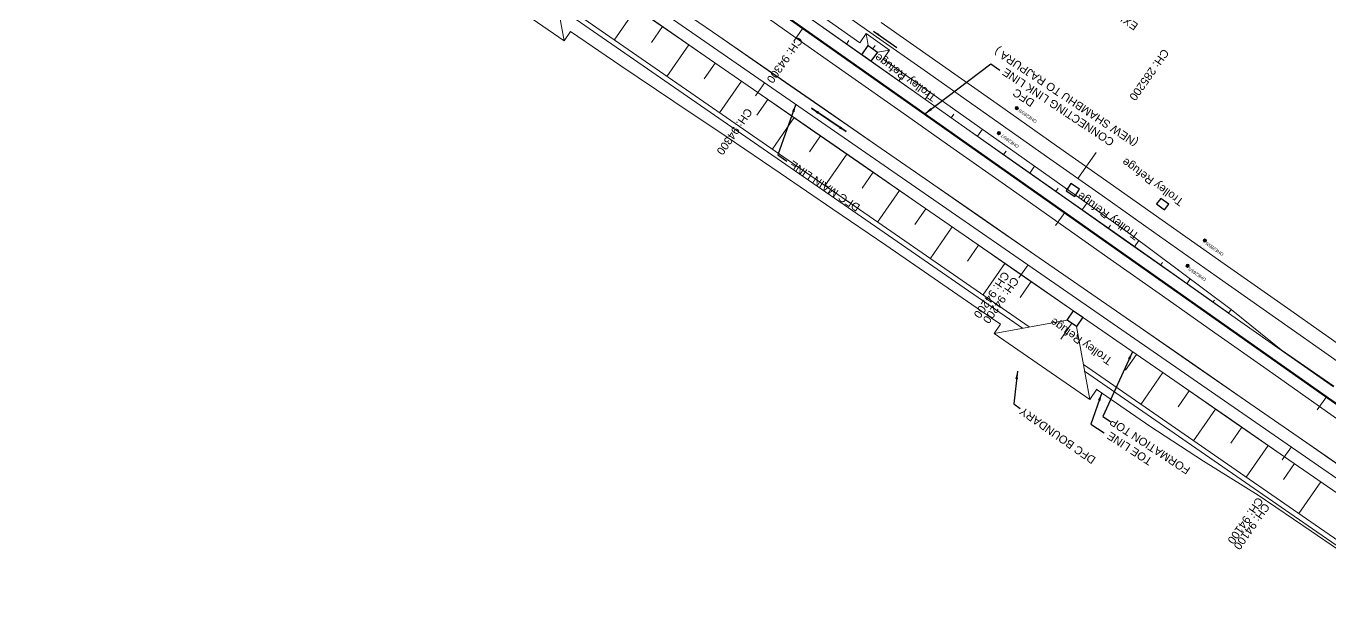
# Model space of a CAD drawing. Header units: metres. Extents: x 644418 to 1306172, y 3366650 to 6747308.
# Drawn here: x 656391.2 to 656798.5, y 3370868 to 3371051.1 of the extents above; entities that cross this region are included whole.
import ezdxf
from ezdxf.enums import TextEntityAlignment as Align

# ---------------------------------------------------------------- set-up
doc = ezdxf.new("R2010")
doc.units = ezdxf.units.M
doc.header["$MEASUREMENT"] = 0
doc.linetypes.add('CENTER', pattern=[2, 1.25, -0.25, 0.25, -0.25])
for name, color, linetype in [('C-ROAD-CNTR-N', 92, 'Continuous'), ('DFCC Boundary', 6, 'CENTER'), ('PROPOSED DFCC FORMATION LINE', 187, 'Continuous'), ('PROPOSED FORMATION LINE - Connecting line', 187, 'Continuous'), ('PROPOSED FORMATION LINE - PLAN', 187, 'Continuous'), ('Side Details', 251, 'Continuous'), ('Trolley Refuse', 10, 'Continuous'), ('TROLLEY_STAND', 7, 'Continuous')]:
    doc.layers.add(name, color=color, linetype=linetype)
for name, color, linetype, lineweight in [('Existing Chainage', 7, 'Continuous', 0), ('Existing IR Track', 143, 'Continuous', 0), ('Existing Railway Boundary', 7, 'CENTER', 0), ('flow direction', 7, 'Continuous', 0), ('OHE MAST', 8, 'Continuous', 0), ('OHE MAST TEXT', 8, 'Continuous', 0), ('PROP-DFC Connecting line', 1, 'Continuous', 0), ('Proposed Chainage', 10, 'Continuous', 0), ('Proposed Chainages Connecting line', 10, 'Continuous', 0), ('PROPOSED DFC TRACK', 1, 'Continuous', 0), ('PROPOSED DFCC TOE LINE', 239, 'Continuous', 0), ('PROPOSED DFCC TOE LINE - Connecting line', 239, 'Continuous', 0), ('PROPOSED DFCC TOE SLOPES', 239, 'Continuous', 0), ('PROPOSED DFCC TOE SLOPES - Connecting line', 239, 'Continuous', 0), ('PROPOSED DFCC TRACK', 1, 'Continuous', 0)]:
    doc.layers.add(name, color=color, linetype=linetype, lineweight=lineweight)
doc.styles.get("Standard").update_dxf_attribs({"font": 'arial.ttf'})
doc.styles.add('Style-Arial', font='arial.ttf')
doc.dimstyles.new('ISO-25', dxfattribs={"dimtxt": 2.5, "dimasz": 2.5, "dimexe": 1.25, "dimexo": 0.625, "dimtad": 1, "dimtxsty": 'Standard', "dimcen": 2.5, "dimadec": 0, "dimazin": 0, "dimtfac": 1, "dimtmove": 0, "dimatfit": 3, "dimfxl": 1, "dimarcsym": 0})

# ---------------------------------------------------------------- blocks, each defined once
blk = doc.blocks.new('OHE MAST')
h = blk.add_hatch(color=256)
edge = h.paths.add_edge_path()
edge.add_arc((0, 0), 0.514, 0, 360)
at = {"const_width": 0.01, "flags": 128}
for points in [[(1.5, 3.5), (1.5, 2), (-1.5, 2), (-1.5, 3.5)], [(0, 2), (0, 0)]]:
    blk.add_lwpolyline(points, dxfattribs=at)
blk.add_circle((0, 0), 0.514)

msp = doc.modelspace()

# ---------------------------------------------------------------- linework, layer by layer
at = {"layer": 'C-ROAD-CNTR-N', "color": 4, "linetype": 'Continuous', "lineweight": 50, "flags": 128}
msp.add_lwpolyline([(657778.5108, 3370245.3088), (656518.9277, 3371131.4062)], dxfattribs=at)
at = {"layer": 'Existing Chainage', "color": 0, "linetype": 'Continuous', "lineweight": 13, "flags": 128}
msp.add_lwpolyline([(656725.552, 3371011.7103), (656719.8009, 3371003.5295)], dxfattribs=at)
at = {"layer": 'Existing IR Track', "flags": 128}
for points in [[(656639.0451, 3371060.3963), (656655.8743, 3371048.5512), (656672.8153, 3371036.6274), (656692.0041, 3371023.104), (656711.0077, 3371009.7113), (656727.3357, 3370998.2326), (656743.5287, 3370986.8489), (656763.0167, 3370973.137), (656782.6234, 3370959.3416), (656804.6053, 3370943.8932)], [(656658.3669, 3371052.2687), (656675.3634, 3371040.3522), (656694.5292, 3371026.8725), (656713.1022, 3371013.8099), (656729.8702, 3371002.0161), (656746.0871, 3370990.6098), (656765.548, 3370976.9163), (656785.2589, 3370963.047), (656807.1258, 3370947.6562)]]:
    msp.add_lwpolyline(points, dxfattribs=at)
at = {"layer": 'PROP-DFC Connecting line', "color": 12, "linetype": 'Continuous', "lineweight": 0, "flags": 128}
msp.add_lwpolyline([(657778.5107, 3370245.3088), (656518.9277, 3371131.4062), (656516.8829, 3371132.8447), (656514.8383, 3371134.2832), (656512.7938, 3371135.722), (656510.7496, 3371137.1611), (656508.7056, 3371138.6006), (656506.662, 3371140.0406), (656504.6189, 3371141.4813), (656502.5763, 3371142.9228, -0.00414041), (656421.8767, 3371200.9022), (656419.8588, 3371202.3781), (656417.8415, 3371203.8547), (656415.8246, 3371205.3319), (656413.8081, 3371206.8097), (656411.792, 3371208.2878), (656409.776, 3371209.7663), (656407.7602, 3371211.245), (656405.7445, 3371212.7239), (655825.4894, 3371638.4289)], format="xyb", dxfattribs=at)
at = {"layer": 'Proposed Chainage', "lineweight": 0, "flags": 128}
for points in [[(656619.098, 3371029.396), (656621.9402, 3371033.5096)], [(656701.3698, 3370972.551), (656704.212, 3370976.6646)], [(656783.6416, 3370915.706), (656786.4838, 3370919.8196)]]:
    msp.add_lwpolyline(points, dxfattribs=at)
at = {"layer": 'Proposed Chainages Connecting line', "lineweight": 0, "flags": 128}
for points in [[(656631.0049, 3371046.4483), (656633.8817, 3371050.5378)], [(656712.794, 3370988.911), (656715.6708, 3370993.0004)], [(656794.583, 3370931.3736), (656797.4599, 3370935.4631)]]:
    msp.add_lwpolyline(points, dxfattribs=at)
at = {"layer": 'PROPOSED DFCC FORMATION LINE', "lineweight": 0, "flags": 128}
for points in [[(656805.0699, 3370911.5358), (656788.6155, 3370922.9048), (656772.1611, 3370934.2738), (656755.7068, 3370945.6428), (656739.2524, 3370957.0118), (656722.7981, 3370968.3808), (656706.3437, 3370979.7498), (656689.8894, 3370991.1188), (656673.435, 3371002.4878), (656656.9806, 3371013.8568), (656640.5263, 3371025.2258), (656624.0719, 3371036.5948), (656607.6176, 3371047.9638), (656591.1632, 3371059.3328), (656574.7089, 3371070.7018), (656558.2545, 3371082.0708), (656552.6862, 3371085.9182)], [(656805.0983, 3370911.577), (656788.6439, 3370922.946), (656772.1896, 3370934.315), (656755.7352, 3370945.684), (656739.2808, 3370957.053), (656722.8265, 3370968.422), (656706.3721, 3370979.791), (656689.9178, 3370991.1599), (656673.4634, 3371002.5289), (656657.0091, 3371013.8979), (656640.5547, 3371025.2669), (656624.1003, 3371036.6359), (656607.646, 3371048.0049), (656591.1916, 3371059.3739), (656574.7373, 3371070.7429), (656558.2829, 3371082.1119), (656552.7146, 3371085.9593)], [(656800.7781, 3370905.3243), (656784.3237, 3370916.6933), (656767.8693, 3370928.0623), (656751.415, 3370939.4313), (656734.9606, 3370950.8003), (656718.5063, 3370962.1693), (656702.0519, 3370973.5383), (656685.5976, 3370984.9073), (656669.1432, 3370996.2763), (656652.6888, 3371007.6453), (656636.2345, 3371019.0143), (656619.7801, 3371030.3833), (656603.3258, 3371041.7523), (656586.8714, 3371053.1213), (656570.4171, 3371064.4903), (656553.9627, 3371075.8593), (656548.3944, 3371079.7067)], [(656800.8065, 3370905.3654), (656784.3521, 3370916.7344), (656767.8978, 3370928.1034), (656751.4434, 3370939.4724), (656734.9891, 3370950.8414), (656718.5347, 3370962.2104), (656702.0803, 3370973.5794), (656685.626, 3370984.9484), (656669.1716, 3370996.3174), (656652.7173, 3371007.6864), (656636.2629, 3371019.0554), (656619.8086, 3371030.4244), (656603.3542, 3371041.7934), (656586.8998, 3371053.1624), (656570.4455, 3371064.5314), (656553.9911, 3371075.9004), (656548.4228, 3371079.7478)], [(656799.6175, 3370938.5301), (656783.2597, 3370950.0376), (656766.9019, 3370961.5451), (656750.5441, 3370973.0526), (656734.1863, 3370984.56), (656717.8285, 3370996.0675), (656701.4707, 3371007.575), (656685.1128, 3371019.0825), (656668.755, 3371030.5899), (656652.3972, 3371042.0974), (656636.0394, 3371053.6049)]]:
    msp.add_lwpolyline(points, dxfattribs=at)
at = {"layer": 'PROPOSED DFCC TOE LINE', "lineweight": 0, "flags": 128}
for points in [[(656695.6117, 3370958.0773), (656692.7359, 3370960.0553), (656676.2709, 3370971.4089), (656659.8024, 3370982.7573), (656643.2849, 3370994.035), (656626.7312, 3371005.2601), (656610.1705, 3371016.4753), (656593.5733, 3371027.6375), (656576.9697, 3371038.7905), (656561.2871, 3371049.4569), (656559.2748, 3371046.5446), (656527.3567, 3371068.5982)], [(656554.7875, 3371071.096), (656559.2748, 3371046.5446)], [(656716.4516, 3370959.3955), (656693.642, 3370955.2266)], [(656725.6904, 3370937.7664), (656723.5001, 3370934.5964), (656693.642, 3370955.2266), (656695.6117, 3370958.0773)], [(656827.2513, 3370870.6238), (656826.0127, 3370871.4796), (656809.5583, 3370882.8486), (656793.104, 3370894.2176), (656721.8865, 3370943.4247)], [(656843.532, 3370861.6519), (656825.926, 3370871.3542), (656809.137, 3370882.2389), (656792.6341, 3370893.5375), (656776.0822, 3370904.7653), (656759.0696, 3370915.3264), (656742.2905, 3370926.2254), (656725.8717, 3370937.6458), (656725.6904, 3370937.7664)]]:
    msp.add_lwpolyline(points, dxfattribs=at)
at = {"layer": 'PROPOSED DFCC TOE LINE - Connecting line', "lineweight": 0, "flags": 128}
msp.add_lwpolyline([(656637.5658, 3371055.7747), (656651.6247, 3371045.9282), (656653.6549, 3371048.802), (656660.9216, 3371043.6686), (656658.9134, 3371040.8259), (656670.3332, 3371032.8333), (656686.6734, 3371021.3008), (656702.9947, 3371009.7414), (656719.3122, 3370998.1766), (656735.5982, 3370986.567), (656751.684, 3370974.6729), (656767.6795, 3370962.6505), (656783.3328, 3370950.1415), (656799.7652, 3370938.7401)], dxfattribs=at)
at = {"layer": 'PROPOSED DFCC TOE SLOPES', "linetype": 'Continuous', "lineweight": 0, "flags": 128}
for points in [[(656704.5571, 3370957.2216), (656556.9615, 3371059.2015)], [(656702.4703, 3370956.8402), (656557.3429, 3371057.1147)], [(656581.8175, 3371056.674), (656574.9677, 3371046.7602)], [(656590.0447, 3371050.9895), (656586.6198, 3371046.0326)], [(656598.2719, 3371045.305), (656591.4221, 3371035.3912)], [(656606.4991, 3371039.6205), (656603.0742, 3371034.6636)], [(656614.7262, 3371033.936), (656607.8764, 3371024.0222)], [(656622.9534, 3371028.2515), (656619.5285, 3371023.2946)], [(656631.1806, 3371022.567), (656624.3308, 3371012.6533)], [(656639.4078, 3371016.8825), (656635.9829, 3371011.9256)], [(656647.635, 3371011.198), (656640.7851, 3371001.2843)], [(656655.8621, 3371005.5135), (656652.4372, 3371000.5566)], [(656664.0893, 3370999.829), (656657.2395, 3370989.9153)], [(656672.3165, 3370994.1445), (656668.8916, 3370989.1876)], [(656680.5437, 3370988.46), (656673.6939, 3370978.5463)], [(656688.7709, 3370982.7755), (656685.3459, 3370977.8186)], [(656696.998, 3370977.091), (656690.1482, 3370967.1773)], [(656705.2252, 3370971.4065), (656701.8003, 3370966.4496)], [(656717.8913, 3370958.4008), (656714.4664, 3370953.4439)], [(656719.3311, 3370957.406), (656723.5001, 3370934.5964)], [(656738.1339, 3370948.6685), (656734.709, 3370943.7116)], [(656840.2871, 3370863.44), (656826.8654, 3370872.7137), (656810.411, 3370884.0827), (656793.9567, 3370895.4517), (656721.5051, 3370945.5115)], [(656746.3611, 3370942.984), (656739.5113, 3370933.0703)], [(656754.5883, 3370937.2995), (656751.1634, 3370932.3426)], [(656762.8155, 3370931.615), (656755.9656, 3370921.7013)], [(656771.0426, 3370925.9305), (656767.6177, 3370920.9736)], [(656779.2698, 3370920.246), (656772.42, 3370910.3323)], [(656787.497, 3370914.5615), (656784.0721, 3370909.6046)], [(656795.7242, 3370908.877), (656788.8744, 3370898.9633)]]:
    msp.add_lwpolyline(points, dxfattribs=at)
at = {"layer": 'PROPOSED DFCC TOE SLOPES - Connecting line', "linetype": 'Continuous', "lineweight": 0, "flags": 128}
for points in [[(656654.3019, 3371045.041), (656653.6549, 3371048.802)], [(656647.5025, 3371045.5408), (656648.2741, 3371046.6376)], [(656655.7312, 3371044.0313), (656656.5028, 3371045.1281)], [(656657.1605, 3371043.0215), (656660.9216, 3371043.6686)], [(656663.8603, 3371034.0333), (656664.6452, 3371035.1491)], [(656672.0392, 3371028.2796), (656673.6138, 3371030.5179)], [(656680.2181, 3371022.5258), (656681.001, 3371023.6388)], [(656688.397, 3371016.7721), (656689.9502, 3371018.98)], [(656696.5759, 3371011.0184), (656697.3434, 3371012.1093)], [(656704.7548, 3371005.2646), (656706.2707, 3371007.4195)], [(656712.9337, 3370999.5109), (656713.6816, 3371000.574)], [(656721.1126, 3370993.7572), (656722.5819, 3370995.8457)], [(656729.2915, 3370988.0034), (656730.0082, 3370989.0222)], [(656737.4704, 3370982.2497), (656738.8277, 3370984.1791)], [(656745.6493, 3370976.4959), (656746.26, 3370977.364)], [(656753.8283, 3370970.7422), (656754.8954, 3370972.2592)], [(656762.0072, 3370964.9885), (656762.4502, 3370965.6182)], [(656766.9019, 3370961.5451), (656767.6795, 3370962.6505)]]:
    msp.add_lwpolyline(points, dxfattribs=at)
at = {"layer": 'PROPOSED DFCC TRACK', "color": 12, "flags": 128}
msp.add_lwpolyline([(658289.6175, 3369874.2512), (657836.5764, 3370193.6147), (657834.533, 3370195.0552), (657832.4896, 3370196.4955), (657830.4462, 3370197.9357), (657828.4026, 3370199.3757), (657826.3588, 3370200.8155), (657824.3148, 3370202.2549), (657822.2705, 3370203.694), (657820.2259, 3370205.1326, 0.0018521), (657759.4746, 3370247.5317), (657757.4191, 3370248.9547), (657755.3632, 3370250.3772), (657753.3071, 3370251.7993), (657751.2508, 3370253.221), (657749.1943, 3370254.6426), (657747.1376, 3370256.0639), (657745.0809, 3370257.4851), (657743.0241, 3370258.9062), (656537.4002, 3371091.9218)], format="xyb", dxfattribs=at)
at = {"layer": 'PROPOSED FORMATION LINE - Connecting line', "lineweight": 0, "flags": 128}
for points in [[(656811.6601, 3370920.8885), (656795.3022, 3370932.396), (656778.9444, 3370943.9034), (656762.5866, 3370955.4109), (656746.2288, 3370966.9184), (656729.871, 3370978.4259), (656713.5132, 3370989.9333), (656697.1554, 3371001.4408), (656680.7975, 3371012.9483), (656664.4397, 3371024.4557), (656648.0819, 3371035.9632), (656631.7241, 3371047.4707), (656615.3663, 3371058.9782)], [(656766.9307, 3370961.586), (656750.5729, 3370973.0935), (656734.2151, 3370984.6009), (656717.8572, 3370996.1084), (656701.4994, 3371007.6159), (656685.1416, 3371019.1233), (656668.7838, 3371030.6308), (656652.426, 3371042.1383), (656636.0682, 3371053.6458)]]:
    msp.add_lwpolyline(points, dxfattribs=at)
at = {"layer": 'Trolley Refuse'}
for points in [[(656654.3019, 3371045.041), (656657.1605, 3371043.0215), (656655.1411, 3371040.1629), (656652.2825, 3371042.1823)], [(656718.4412, 3370962.2751), (656721.3207, 3370960.2855), (656719.3311, 3370957.406), (656716.4516, 3370959.3955)]]:
    msp.add_lwpolyline(points, close=True, dxfattribs=at)
at = {"layer": 'TROLLEY_STAND', "linetype": 'Continuous'}
for points in [[(656718.798, 3370997.976, 269.713), (656720.29, 3371000.22, 269.788), (656717.618, 3371002.016, 269.826), (656716.1254, 3370999.7711, 269.826)], [(656746.807, 3370993.815, 269.812), (656748.184, 3370995.522, 269.816), (656745.747, 3370997.339, 269.804), (656744.37, 3370995.632, 269.804)]]:
    msp.add_polyline3d(points, close=True, dxfattribs=at)

# ---------------------------------------------------------------- block references
at = {"layer": 'OHE MAST', "color": 2, "rotation": 143.3908318566117}
for p in [(656700.713, 3371025.547), (656695.137, 3371017.73), (656759.498, 3370984.214), (656754.056, 3370976.324)]:
    msp.add_blockref('OHE MAST', p, dxfattribs=at)

# ---------------------------------------------------------------- texts
at = {"layer": 'DFCC Boundary', "linetype": 'Continuous', "ltscale": 5}
msp.add_text('DFC BOUNDARY', height=2.5, rotation=145, dxfattribs=at).set_placement((656725.6136, 3370916.3212))
at = {"layer": 'Existing Chainage', "color": 0, "linetype": 'Continuous', "lineweight": 0, "insert": (656736.7133, 3371028.3115), "char_height": 2.5, "attachment_point": 6, "rotation": 234.892791, "line_spacing_factor": 0.6, "style": 'Style-Arial'}
msp.add_mtext('CH: 285200', dxfattribs=at)
at = {"layer": 'Existing Railway Boundary', "linetype": 'Continuous', "ltscale": 5}
msp.add_text('EXISTING RAILWAY BOUNDARY', height=2.5, rotation=145, dxfattribs=at).set_placement((656738.8571, 3371051.6696))
at = {"layer": 'OHE MAST TEXT'}
for s, p in [('OHE285/8', (656704.114, 3371023.0478)), ('OHE285/7', (656698.538, 3371015.2308)), ('OHE285/6', (656762.4929, 3370981.5836)), ('OHE285/5', (656757.0509, 3370973.6936))]:
    msp.add_text(s, height=1, rotation=145, dxfattribs=at).set_placement(p, align=Align.MIDDLE_CENTER)
at = {"layer": 'Proposed Chainage', "lineweight": 0, "char_height": 2.5, "attachment_point": 4, "rotation": 235.357794, "line_spacing_factor": 0.6, "style": 'Style-Arial'}
for s, insert in [('CH: 94300', (656617.264, 3371025.0863)), ('CH: 94200', (656697.5841, 3370974.098)), ('CH: 94100', (656776.8798, 3370903.634))]:
    msp.add_mtext(s, dxfattribs=dict(at, insert=insert))
at = {"layer": 'Proposed Chainages Connecting line', "lineweight": 0, "char_height": 2.5, "attachment_point": 4, "rotation": 234.874199, "line_spacing_factor": 0.6, "style": 'Style-Arial'}
for s, insert in [('CH: 94300', (656633.0291, 3371047.4068)), ('CH: 94200', (656700.5336, 3370972.3985)), ('CH: 94100', (656778.911, 3370901.7897))]:
    msp.add_mtext(s, dxfattribs=dict(at, insert=insert))
at = {"layer": 'PROPOSED DFC TRACK', "color": 10, "linetype": 'Continuous', "lineweight": -3, "ltscale": 5, "style": 'Style-Arial'}
for s, p in [('(NEW SHAMBHU TO RAJPURA )', (656694.7169, 3371044.6893)), ('CONNECTING LINK LINE', (656697.3127, 3371038.2089)), ('DFC', (656700.5171, 3371031.8098)), ('DFC MAIN LINE', (656630.6869, 3371009.3402))]:
    msp.add_text(s, height=2.5, rotation=146.40432, dxfattribs=at).set_placement(p, align=Align.RIGHT)
at = {"layer": 'PROPOSED DFCC TOE LINE', "lineweight": 0}
msp.add_text('TOE LINE', height=2.5, rotation=146.885789, dxfattribs=at).set_placement((656729.99, 3370924.673), align=Align.RIGHT)
at = {"layer": 'PROPOSED FORMATION LINE - PLAN', "lineweight": 0}
msp.add_text('FORMATION TOP', height=2.5, rotation=146.885789, dxfattribs=at).set_placement((656730.7654, 3370929.0523), align=Align.RIGHT)
at = {"layer": 'Side Details'}
for p in [(656753.0786, 3370996.7947), (656739.1372, 3370986.1631)]:
    msp.add_text('Trolley Refuge', height=2.5, rotation=144.100313, dxfattribs=at).set_placement(p)
at = {"layer": 'Trolley Refuse', "style": 'Style-Arial'}
for rotation, p in [(144.188374, (656675.8373, 3371029.4378)), (145, (656730.7973, 3370947.1752))]:
    msp.add_text('Trolley Refuge', height=2.5, rotation=rotation, dxfattribs=at).set_placement(p)

# ---------------------------------------------------------------- leaders
at = {"layer": 'DFCC Boundary', "linetype": 'Continuous', "lineweight": 0, "ltscale": 5}
msp.add_leader([(656700.9255, 3370943.4562), (656699.8076, 3370933.2639), (656701.7573, 3370931.7979)], dimstyle='ISO-25', override={"dimtxt": 0.5, "dimtad": 0}, dxfattribs=at)
at = {"layer": 'flow direction', "lineweight": 0}
msp.add_leader([(656655.9483, 3371049.5487), (656663.2397, 3371044.4255)], dimstyle='ISO-25', override={"dimtxt": 0.5, "dimasz": 2, "dimtad": 0}, dxfattribs=at)
at = {"layer": 'PROPOSED DFC TRACK', "color": 10, "linetype": 'Continuous', "lineweight": -3, "ltscale": 5}
for points in [[(656671.9636, 3371023.7478), (656692.6467, 3371039.3547), (656695.4468, 3371037.3497)], [(656631.7017, 3371026.765), (656626.069, 3371011.0037), (656628.8691, 3371008.9987)]]:
    msp.add_leader(points, dimstyle='ISO-25', override={"dimtxt": 3, "dimasz": 2.5, "dimgap": 0.625, "dimtad": 0, "dimdec": 3, "dimzin": 2, "dimtdec": 3}, dxfattribs=at)
at = {"layer": 'PROPOSED DFC TRACK', "linetype": 'Continuous', "lineweight": 0}
for points in [[(656636.6009, 3371025.4816), (656647.4328, 3371018.1995)], [(656647.4328, 3371018.1995), (656636.6009, 3371025.4816)]]:
    msp.add_leader(points, dimstyle='ISO-25', override={"dimtxt": 3, "dimasz": 2.5, "dimtad": 0, "dimdec": 3, "dimzin": 2, "dimtdec": 3}, dxfattribs=at)
at = {"layer": 'PROPOSED DFCC TOE LINE', "lineweight": 0}
msp.add_leader([(656727.2915, 3370936.6582), (656723.848, 3370926.9255), (656727.9762, 3370924.2207)], dimstyle='ISO-25', override={"dimtxt": 3, "dimasz": 2.5, "dimgap": 0.625, "dimtad": 0, "dimdec": 3, "dimzin": 2, "dimtdec": 3}, dxfattribs=at)
at = {"layer": 'PROPOSED FORMATION LINE - PLAN', "lineweight": 0}
msp.add_leader([(656736.8498, 3370949.495), (656727.5983, 3370929.2735), (656729.9586, 3370927.714)], dimstyle='ISO-25', override={"dimtxt": 3, "dimasz": 2.5, "dimgap": 0.625, "dimtad": 0, "dimdec": 3, "dimzin": 2, "dimtdec": 3}, dxfattribs=at)

doc.saveas('drawing.dxf')
